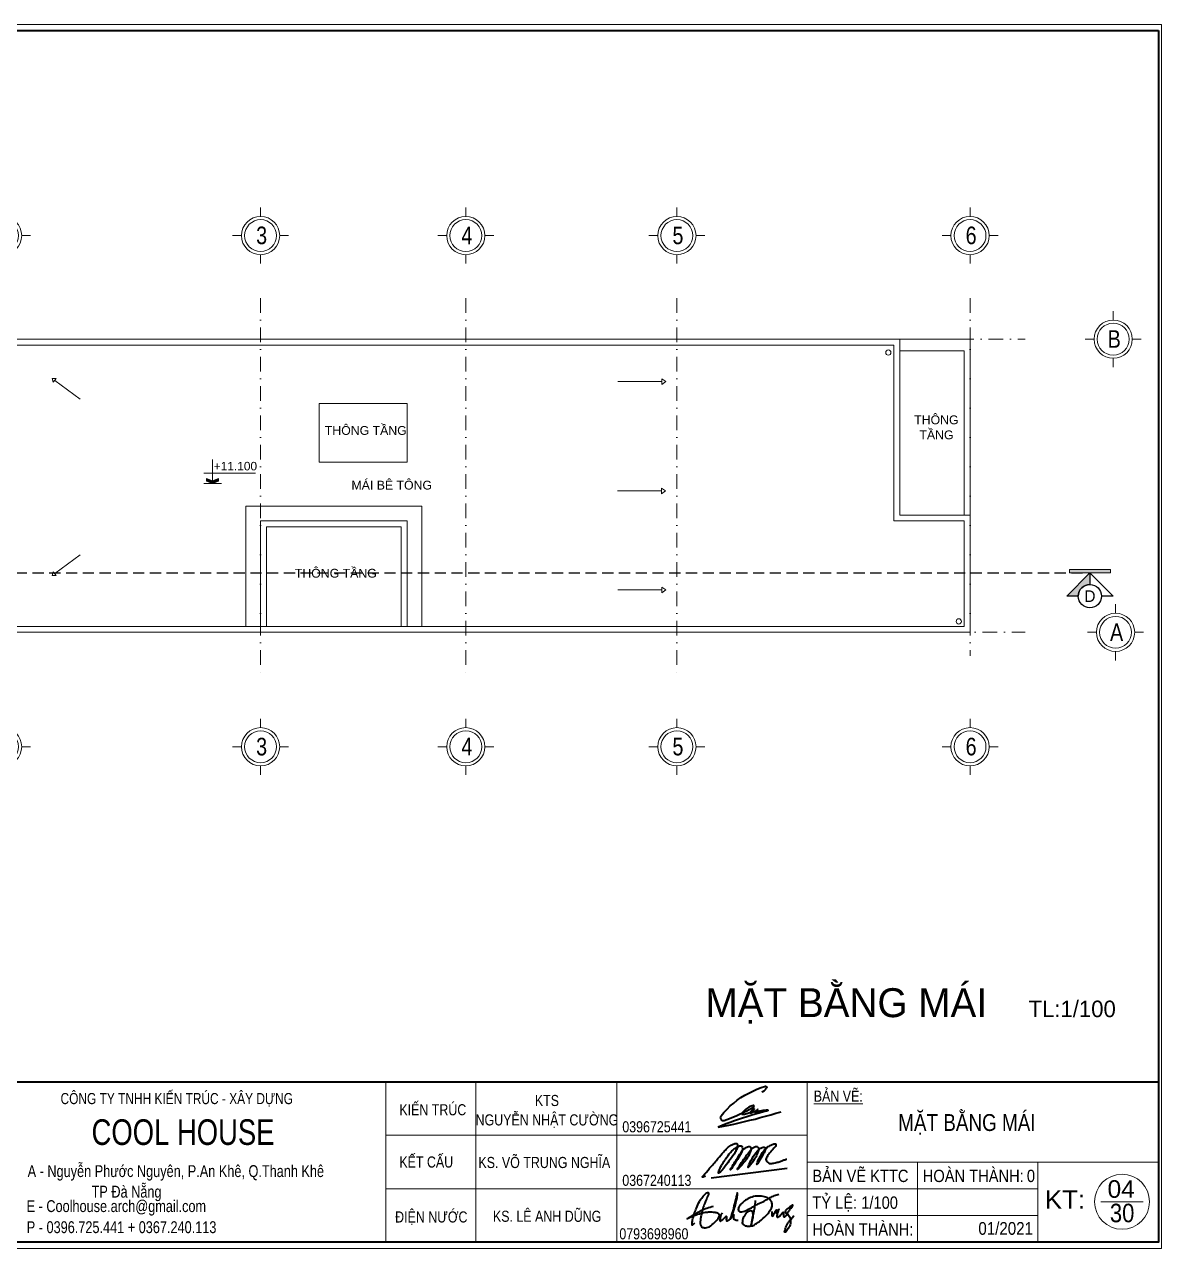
# Model space of a CAD drawing. Header units: inches. Extents: x 921646 to 2157952, y -92667 to 262089.
# Drawn here: x 2059943 to 2079335, y 189639 to 210517 of the extents above; entities that cross this region are included whole.
import ezdxf
from ezdxf.enums import TextEntityAlignment as Align

# ---------------------------------------------------------------- set-up
doc = ezdxf.new("R2010")
doc.units = ezdxf.units.IN
doc.header["$MEASUREMENT"] = 0
doc.linetypes.add('DASHDOT', pattern=[1, 0.5, -0.25, 0, -0.25])
doc.linetypes.add('DASHED2', pattern=[9.525, 6.35, -3.175])
doc.layers.get('0').update_dxf_attribs({"lineweight": 9})
doc.layers.get('DEFPOINTS').update_dxf_attribs({"lineweight": 9})
for name, color, linetype in [('02-TEXT', 7, 'Continuous'), ('08-HATCH', 130, 'Continuous'), ('ghichu', 150, 'Continuous')]:
    doc.layers.add(name, color=color, linetype=linetype)
for name, color, linetype, lineweight in [('04-TRUC', 40, 'DASHDOT', 9), ('09-DIMOUT', 251, 'Continuous', 9), ('13 TRICH DAN', 134, 'Continuous', 9), ('13-VATDUNG', 104, 'Continuous', 13), ('15 TEXT', 134, 'Continuous', 15), ('Cp Net Manh 0.15', 8, 'Continuous', 15), ('Cp Net Thep 0.40', 2, 'Continuous', 40), ('Cp Text 0.15', 3, 'Continuous', 15)]:
    doc.layers.add(name, color=color, linetype=linetype, lineweight=lineweight)
doc.styles.add('ARIAL', font='arial.ttf')
doc.styles.add('C', font='VHARIAL.TTF')
doc.styles.add('IN', font='VHARIAL.TTF')
doc.styles.add('Text', font='VKORIN.TTF')
doc.styles.add('VHELVEN', font='VHELVEN.TTF')
doc.styles.add('VnAvant', font='VNAVAN.TTF')
doc.styles.add('VNI-AVO bold', font='VAVOB.TTF')
doc.styles.add('VNI-HELVE', font='VHELVEB.TTF', dxfattribs={"width": 0.8})

# ---------------------------------------------------------------- blocks, each defined once
blk = doc.blocks.new('cao do')
at = {"layer": '15 TEXT'}
h = blk.add_hatch(color=256, dxfattribs=at)
h.dxf.hatch_style = 1
h.paths.add_polyline_path([(155, 47), (261, 90), (261, 42), (155, 0), (49, 42), (49, 90)])
for p, q in [((0, 181), (911, 181)), ((0, 0), (310, 0))]:
    blk.add_line(p, q, dxfattribs=at)
blk.add_lwpolyline([(155, 424), (155, 47)], dxfattribs=at)
blk.add_lwpolyline([(155, 47), (261, 90), (261, 42), (155, 0), (49, 42), (49, 90)], close=True, dxfattribs=at)
at = {"layer": '15 TEXT', "color": 3, "style": 'ARIAL'}
blk.add_attdef('%%P0,000', text='', height=150, dxfattribs=at).set_placement((558, 307), align=Align.MIDDLE_CENTER)
blk = doc.blocks.new('Khung Ht dep')
for p, q in [((17870, 4392), (17870, 1792)), ((19329, 4392), (19329, 1792)), ((21612, 4392), (21612, 1792)), ((24693, 4392), (24693, 1792)), ((17870, 3525), (24693, 3525)), ((24693, 3092), (30380, 3092)), ((17870, 2658), (24693, 2658))]:
    blk.add_line(p, q)
at = {"ltscale": 100}
blk.add_line((29447, 2449), (30135, 2449), dxfattribs=at)
blk.add_circle((29791, 2449), 445, dxfattribs=at)
at = {"layer": 'Cp Net Thep 0.40', "color": 106}
blk.add_line((3162, 4392), (30380, 4392), dxfattribs=at)
at = {"layer": 'Cp Net Thep 0.40'}
for p, q in [((23620, 4135), (23682, 4174)), ((23682, 4174), (23746, 4209)), ((23746, 4209), (23811, 4242)), ((23811, 4242), (23878, 4271)), ((23878, 4271), (23946, 4297)), ((23946, 4297), (24016, 4319)), ((23959, 4230), (23967, 4233)), ((23967, 4233), (23976, 4236)), ((23976, 4236), (23984, 4240)), ((23984, 4240), (23991, 4245)), ((23991, 4245), (23999, 4250)), ((23999, 4250), (24006, 4255)), ((24006, 4255), (24012, 4262)), ((24012, 4262), (24019, 4268)), ((24016, 4319), (24019, 4320)), ((24019, 4320), (24021, 4320)), ((24019, 4268), (24024, 4275)), ((24021, 4320), (24024, 4319)), ((24024, 4319), (24027, 4318)), ((24024, 4275), (24029, 4283)), ((24027, 4318), (24030, 4317)), ((24029, 4283), (24033, 4291)), ((24030, 4317), (24032, 4315)), ((24032, 4315), (24034, 4313)), ((24033, 4291), (24037, 4299)), ((24034, 4313), (24036, 4310)), ((24036, 4310), (24037, 4308)), ((24037, 4308), (24037, 4305)), ((24037, 4305), (24038, 4302)), ((24038, 4302), (24037, 4299)), ((23395, 3950), (23448, 4000)), ((23448, 4000), (23503, 4048)), ((23503, 4048), (23560, 4093)), ((23560, 4093), (23620, 4135)), ((23733, 3971), (23717, 3960)), ((23750, 3980), (23733, 3971)), ((23767, 3989), (23750, 3980)), ((23753, 3944), (23792, 3965)), ((23785, 3996), (23767, 3989)), ((23803, 4003), (23785, 3996)), ((23792, 3965), (23830, 3987)), ((23822, 4008), (23803, 4003)), ((23822, 4008), (23819, 4007)), ((23825, 4008), (23822, 4008)), ((23827, 4008), (23825, 4008)), ((23830, 4006), (23827, 4008)), ((23832, 4005), (23830, 4006)), ((23830, 3987), (23832, 3989)), ((23834, 4002), (23832, 4005)), ((23832, 3989), (23834, 3991)), ((23835, 4000), (23834, 4002)), ((23834, 3991), (23835, 3994)), ((23836, 3997), (23835, 4000)), ((23835, 3994), (23836, 3997)), ((23288, 3823), (23286, 3813)), ((23286, 3813), (23287, 3803)), ((23287, 3803), (23290, 3793)), ((23292, 3833), (23288, 3823)), ((23290, 3793), (23295, 3785)), ((23297, 3842), (23292, 3833)), ((23295, 3785), (23302, 3777)), ((23297, 3842), (23345, 3897)), ((23302, 3777), (23310, 3771)), ((23310, 3771), (23319, 3767)), ((23319, 3767), (23329, 3765)), ((23339, 3765), (23349, 3767)), ((23345, 3897), (23395, 3950)), ((23349, 3767), (23391, 3781)), ((23391, 3781), (23432, 3797)), ((23432, 3797), (23473, 3813)), ((23473, 3813), (23514, 3830)), ((23580, 3781), (23513, 3758)), ((23514, 3830), (23555, 3847)), ((23555, 3847), (23595, 3865)), ((23647, 3804), (23580, 3781)), ((23595, 3865), (23635, 3884)), ((23634, 3876), (23633, 3874)), ((23633, 3874), (23634, 3872)), ((23635, 3879), (23634, 3877)), ((23634, 3877), (23634, 3876)), ((23634, 3872), (23634, 3871)), ((23634, 3871), (23635, 3869)), ((23635, 3884), (23641, 3887)), ((23641, 3887), (23635, 3879)), ((23635, 3869), (23636, 3868)), ((23636, 3868), (23637, 3867)), ((23637, 3867), (23639, 3866)), ((23639, 3866), (23640, 3866)), ((23640, 3866), (23642, 3866)), ((23641, 3887), (23675, 3903)), ((23646, 3894), (23641, 3887)), ((23642, 3866), (23660, 3867)), ((23642, 3866), (23644, 3866)), ((23659, 3909), (23646, 3894)), ((23714, 3825), (23647, 3804)), ((23672, 3923), (23659, 3909)), ((23660, 3867), (23678, 3869)), ((23686, 3936), (23672, 3923)), ((23675, 3903), (23714, 3923)), ((23678, 3869), (23696, 3872)), ((23678, 3747), (23763, 3768)), ((23701, 3949), (23686, 3936)), ((23696, 3872), (23714, 3877)), ((23717, 3960), (23701, 3949)), ((23714, 3923), (23753, 3944)), ((23714, 3877), (23731, 3882)), ((23782, 3846), (23714, 3825)), ((23731, 3882), (23748, 3889)), ((23748, 3889), (23765, 3896)), ((23763, 3768), (23848, 3789)), ((23765, 3896), (23772, 3900)), ((23769, 3896), (23768, 3895)), ((23768, 3895), (23768, 3893)), ((23768, 3893), (23768, 3892)), ((23768, 3892), (23768, 3891)), ((23768, 3891), (23769, 3890)), ((23772, 3900), (23769, 3896)), ((23769, 3890), (23769, 3889)), ((23769, 3889), (23770, 3888)), ((23770, 3888), (23772, 3887)), ((23772, 3900), (23781, 3905)), ((23773, 3902), (23772, 3900)), ((23772, 3887), (23773, 3887)), ((23778, 3908), (23773, 3902)), ((23773, 3887), (23774, 3887)), ((23774, 3887), (23775, 3887)), ((23775, 3887), (23777, 3887)), ((23777, 3887), (23787, 3891)), ((23783, 3913), (23778, 3908)), ((23781, 3905), (23797, 3914)), ((23849, 3866), (23782, 3846)), ((23787, 3919), (23783, 3913)), ((23793, 3924), (23787, 3919)), ((23787, 3891), (23798, 3895)), ((23798, 3929), (23793, 3924)), ((23797, 3914), (23812, 3924)), ((23803, 3934), (23798, 3929)), ((23798, 3895), (23808, 3899)), ((23809, 3938), (23803, 3934)), ((23808, 3899), (23818, 3904)), ((23815, 3943), (23809, 3938)), ((23812, 3924), (23826, 3936)), ((23821, 3947), (23815, 3943)), ((23818, 3904), (23828, 3908)), ((23827, 3951), (23821, 3947)), ((23826, 3936), (23840, 3948)), ((23834, 3954), (23827, 3951)), ((23828, 3908), (23839, 3913)), ((23835, 3955), (23834, 3954)), ((23836, 3955), (23835, 3955)), ((23837, 3956), (23836, 3955)), ((23838, 3955), (23837, 3956)), ((23838, 3900), (23837, 3899)), ((23837, 3899), (23837, 3898)), ((23837, 3898), (23837, 3897)), ((23837, 3897), (23837, 3897)), ((23837, 3897), (23837, 3896)), ((23837, 3896), (23838, 3895)), ((23839, 3955), (23838, 3955)), ((23843, 3904), (23838, 3900)), ((23838, 3900), (23838, 3900)), ((23838, 3895), (23839, 3894)), ((23838, 3895), (23838, 3895)), ((23840, 3954), (23839, 3955)), ((23839, 3913), (23849, 3918)), ((23839, 3894), (23840, 3894)), ((23841, 3953), (23840, 3954)), ((23840, 3948), (23841, 3949)), ((23840, 3894), (23841, 3894)), ((23841, 3952), (23841, 3953)), ((23841, 3951), (23841, 3952)), ((23841, 3950), (23841, 3951)), ((23841, 3949), (23841, 3950)), ((23841, 3894), (23857, 3900)), ((23841, 3894), (23842, 3894)), ((23847, 3908), (23843, 3904)), ((23852, 3912), (23847, 3908)), ((23848, 3789), (23933, 3811)), ((23849, 3918), (23859, 3923)), ((23917, 3885), (23849, 3866)), ((23857, 3916), (23852, 3912)), ((23862, 3920), (23857, 3916)), ((23857, 3900), (23874, 3906)), ((23859, 3923), (23869, 3928)), ((23867, 3924), (23862, 3920)), ((23872, 3928), (23867, 3924)), ((23869, 3928), (23878, 3934)), ((23877, 3931), (23872, 3928)), ((23874, 3906), (23891, 3911)), ((23882, 3935), (23877, 3931)), ((23878, 3934), (23888, 3939)), ((23887, 3938), (23882, 3935)), ((23892, 3942), (23887, 3938)), ((23888, 3939), (23898, 3945)), ((23891, 3911), (23908, 3916)), ((23898, 3945), (23892, 3942)), ((23908, 3916), (23926, 3920)), ((23985, 3903), (23917, 3885)), ((23926, 3920), (23943, 3924)), ((23933, 3811), (24017, 3834)), ((23943, 3924), (23960, 3927)), ((23960, 3927), (23978, 3930)), ((23978, 3930), (23996, 3932)), ((24054, 3920), (23985, 3903)), ((23996, 3932), (24013, 3934)), ((24013, 3934), (24031, 3935)), ((24017, 3834), (24102, 3857)), ((24031, 3935), (24049, 3936)), ((24049, 3936), (24051, 3936)), ((24051, 3936), (24052, 3935)), ((24052, 3935), (24054, 3935)), ((24054, 3935), (24055, 3933)), ((24055, 3921), (24054, 3920)), ((24055, 3933), (24057, 3932)), ((24056, 3923), (24055, 3921)), ((24057, 3925), (24056, 3923)), ((24057, 3932), (24057, 3930)), ((24057, 3930), (24058, 3928)), ((24058, 3926), (24057, 3925)), ((24058, 3928), (24058, 3926)), ((24102, 3857), (24186, 3882)), ((24186, 3882), (24270, 3907)), ((23315, 3683), (23250, 3657)), ((23250, 3657), (23336, 3673)), ((23381, 3709), (23315, 3683)), ((23329, 3765), (23339, 3765)), ((23336, 3673), (23422, 3690)), ((23447, 3734), (23381, 3709)), ((23422, 3690), (23507, 3708)), ((23513, 3758), (23447, 3734)), ((23507, 3708), (23593, 3727)), ((23593, 3727), (23678, 3747)), ((23140, 2839), (24368, 2993))]:
    blk.add_line(p, q, dxfattribs=at)
at = {"layer": 'Cp Net Thep 0.40', "color": 106, "flags": 128}
blk.add_lwpolyline([(30380, 21415), (30380, 1792), (3162, 1792), (3162, 21415)], close=True, dxfattribs=at)
at = {"layer": 'Cp Net Thep 0.40'}
for points, knots in [([(23048, 2865), (23027, 2855), (22967, 2827), (23089, 2961), (23141, 3026), (23235, 3131), (23301, 3212), (23365, 3283), (23407, 3328), (23451, 3358), (23487, 3381), (23521, 3395), (23561, 3395), (23568, 3339), (23546, 3285), (23502, 3202), (23420, 3102), (23362, 3014), (23226, 2858), (23293, 3025), (23338, 3094), (23401, 3184), (23458, 3266), (23532, 3317), (23579, 3355), (23637, 3358), (23649, 3299), (23615, 3216), (23554, 3120), (23507, 3035), (23410, 2909), (23518, 3089), (23577, 3172), (23623, 3262), (23682, 3316), (23722, 3336), (23757, 3349), (23789, 3323), (23776, 3272), (23749, 3197), (23690, 3105), (23495, 2886), (23657, 3127), (23724, 3218), (23777, 3295), (23829, 3335), (23885, 3357), (23912, 3305), (23897, 3260), (23876, 3200), (23828, 3122), (23678, 2900), (23820, 3214), (23906, 3293), (23963, 3333), (24034, 3335), (23994, 3240), (23959, 3185), (23849, 2992), (23925, 3183), (23976, 3254), (24039, 3333), (24101, 3366), (24142, 3383), (24187, 3393), (24190, 3353), (24150, 3318), (24111, 3267), (24064, 3217), (24041, 3171), (24013, 3123), (24050, 3090), (24084, 3061), (24143, 3072), (24204, 3086), (24264, 3106), (24315, 3128), (24348, 3136), (24364, 3141)], [0, 0, 0, 0, 51.710473, 147.461102, 304.551356, 404.767039, 546.940695, 624.788455, 689.478259, 731.080875, 784.561777, 815.459374, 843.390665, 888.114665, 947.720955, 1025.419846, 1169.483132, 1311.324045, 1427.165376, 1532.24979, 1636.747447, 1723.463988, 1850.957465, 1937.328975, 1988.752564, 2035.817621, 2074.578669, 2138.526707, 2310.868321, 2393.623073, 2474.71882, 2623.349347, 2707.399684, 2840.695322, 2906.201923, 2943.287014, 2977.221315, 3009.00854, 3044.265978, 3119.745514, 3247.13431, 3428.959357, 3621.362754, 3725.903667, 3830.193707, 3882.172824, 3930.050327, 3980.285684, 4014.172464, 4073.273477, 4165.999081, 4325.177942, 4566.136162, 4687.47574, 4728.64301, 4781.585804, 4834.609694, 4950.479045, 5086.399486, 5189.656801, 5331.497266, 5415.50268, 5481.733535, 5534.311929, 5562.397061, 5589.820556, 5622.057586, 5719.025691, 5783.787922, 5823.887591, 5879.16188, 5920.709372, 5954.25218, 6012.052625, 6082.250546, 6148.662441, 6199.929772, 6249.335308, 6249.335308, 6249.335308, 6249.335308]), ([(22867, 2100), (22864, 2097), (22858, 2090), (22847, 2081), (22839, 2075), (22827, 2069), (22829, 2088), (22829, 2106), (22833, 2132), (22838, 2164), (22853, 2205), (22868, 2269), (22905, 2354), (22938, 2448), (22993, 2518), (23032, 2569), (23062, 2593), (23087, 2604), (23098, 2587), (23086, 2543), (23057, 2485), (23023, 2402), (22993, 2317), (22978, 2236), (22962, 2172), (22963, 2126), (22957, 2089), (22970, 2064), (22977, 2039), (23005, 2035), (23033, 2026), (23069, 2031), (23134, 2049), (23191, 2119), (23259, 2174), (23273, 2227), (23264, 2262), (23221, 2268), (23168, 2282), (23096, 2278), (23019, 2274), (22922, 2245), (22868, 2227), (22721, 2158), (22812, 2211), (22876, 2258), (22984, 2308), (23068, 2353), (23137, 2368), (23173, 2375)], [0, 0, 0, 0, 13.195619, 28.067532, 40.387153, 47.476101, 58.9671, 78.072193, 111.927883, 133.823251, 175.228045, 243.170918, 332.158683, 452.221605, 537.075219, 601.082379, 639.224936, 658.085394, 668.241482, 690.301471, 787.641594, 866.303336, 957.879981, 1058.626494, 1113.601905, 1154.367944, 1197.553444, 1218.470011, 1241.195908, 1268.27687, 1293.377523, 1329.913768, 1376.025481, 1492.001749, 1592.984356, 1625.868514, 1653.4531, 1687.775156, 1742.133602, 1823.505494, 1897.55924, 1978.965745, 2101.574383, 2188.932234, 2200.956226, 2378.325866, 2453.964839, 2553.606175, 2663.097111, 2663.097111, 2663.097111, 2663.097111]), ([(23318, 2270), (23312, 2263), (23294, 2241), (23284, 2203), (23279, 2167), (23277, 2149), (23281, 2133), (23296, 2142), (23310, 2150), (23328, 2162), (23346, 2182), (23363, 2193), (23384, 2226), (23383, 2190), (23384, 2173), (23382, 2153), (23387, 2140), (23402, 2140), (23417, 2153), (23444, 2168), (23480, 2238), (23514, 2330), (23543, 2455), (23561, 2511), (23566, 2613), (23546, 2546), (23539, 2496), (23507, 2400), (23493, 2310), (23464, 2230), (23453, 2195), (23450, 2166), (23466, 2198), (23477, 2210), (23486, 2229), (23507, 2244), (23500, 2220), (23499, 2205), (23499, 2187), (23497, 2166), (23524, 2165), (23543, 2149), (23563, 2149), (23573, 2149)], [0, 0, 0, 0, 26.407278, 83.542263, 114.557292, 134.094803, 142.102859, 153.635787, 172.54052, 194.993385, 219.064193, 248.1547, 270.915111, 288.901392, 318.971016, 336.948775, 345.260726, 356.167164, 375.249038, 405.052406, 444.709346, 604.36234, 713.243198, 797.769891, 850.740331, 877.165884, 947.835109, 1033.18455, 1164.79583, 1225.648147, 1282.282785, 1284.827302, 1303.35697, 1333.459371, 1357.161168, 1370.367698, 1383.615977, 1406.029269, 1424.40626, 1439.160992, 1459.190605, 1487.209139, 1516.083468, 1516.083468, 1516.083468, 1516.083468]), ([(23849, 2468), (23848, 2450), (23846, 2407), (23834, 2311), (23813, 2221), (23790, 2129), (23790, 2102), (23779, 2066), (23796, 2089), (23797, 2116), (23811, 2165), (23821, 2217), (23816, 2260), (23808, 2296), (23773, 2305), (23740, 2290), (23708, 2271), (23685, 2239), (23666, 2207), (23647, 2169), (23642, 2131), (23641, 2089), (23672, 2065), (23714, 2055), (23764, 2055), (23824, 2060), (23872, 2101), (23939, 2137), (23995, 2199), (24064, 2256), (24094, 2318), (24131, 2370), (24129, 2425), (24098, 2479), (24041, 2526), (23950, 2540), (23849, 2547), (23756, 2509), (23674, 2467), (23619, 2409), (23577, 2360), (23572, 2282), (23671, 2285), (23744, 2327), (23825, 2373), (23906, 2422), (23990, 2450), (24061, 2499), (24127, 2535), (24185, 2560), (24221, 2571), (24232, 2574)], [0, 0, 0, 0, 56.382115, 126.371781, 290.429567, 345.042978, 388.331159, 402.812357, 412.95854, 446.446507, 498.45499, 556.956879, 605.198074, 631.136176, 658.44799, 699.558755, 736.098491, 770.286992, 814.997954, 849.236833, 896.182136, 930.171878, 966.094488, 1003.277065, 1060.292638, 1114.454223, 1179.656623, 1242.127489, 1341.032841, 1427.878598, 1508.614689, 1546.863637, 1614.569899, 1659.230534, 1732.047856, 1825.694893, 1931.818664, 2030.794185, 2122.24595, 2205.45075, 2267.989042, 2319.690373, 2390.946317, 2490.466257, 2591.541033, 2666.186819, 2775.547166, 2850.773912, 2924.987818, 3002.149058, 3037.826421, 3037.826421, 3037.826421, 3037.826421]), ([(24118, 2293), (24118, 2278), (24118, 2256), (24119, 2204), (24154, 2243), (24167, 2275), (24181, 2302), (24213, 2330), (24174, 2280), (24204, 2261), (24217, 2289), (24227, 2301), (24241, 2332), (24225, 2311), (24221, 2295), (24210, 2270), (24206, 2241), (24200, 2218), (24208, 2192), (24233, 2209), (24261, 2227), (24281, 2251), (24310, 2289), (24304, 2248), (24309, 2230), (24308, 2204), (24330, 2202), (24346, 2219), (24364, 2244), (24386, 2279), (24409, 2317), (24435, 2351), (24452, 2369), (24463, 2400), (24426, 2377), (24404, 2361), (24373, 2334), (24348, 2318), (24337, 2296), (24338, 2272), (24359, 2260), (24382, 2246), (24403, 2218), (24419, 2178), (24427, 2136), (24422, 2093), (24409, 2054), (24388, 2017), (24359, 1988), (24349, 1958), (24321, 1956), (24333, 1989), (24339, 2018), (24355, 2062), (24380, 2104), (24409, 2138), (24442, 2178), (24461, 2206), (24475, 2226)], [0, 0, 0, 0, 50.939403, 76.354963, 108.065557, 148.865754, 195.223711, 204.727523, 250.89264, 261.806989, 290.897027, 311.535171, 331.987888, 343.220508, 366.940765, 390.794433, 420.92424, 452.558432, 468.406064, 479.882438, 525.579601, 572.000511, 593.932623, 619.737879, 646.259923, 665.383245, 681.327226, 699.021732, 732.034368, 776.102594, 821.727815, 865.557545, 897.588151, 913.164859, 930.334687, 984.118384, 1021.783966, 1048.983309, 1069.640366, 1094.648763, 1110.765692, 1136.712801, 1176.107308, 1212.717527, 1267.039898, 1302.177495, 1339.941354, 1390.949997, 1427.119215, 1464.273112, 1473.856247, 1496.44566, 1534.430774, 1579.520005, 1629.757525, 1682.283947, 1712.727011, 1785.309544, 1785.309544, 1785.309544, 1785.309544])]:
    blk.add_open_spline(points, degree=3, knots=knots, dxfattribs=at)
at = {"layer": 'Cp Text 0.15', "color": 7}
for p, q in [((26480, 1792), (26480, 3092)), ((28430, 3092), (28430, 1792)), ((24693, 2659), (28430, 2659)), ((24693, 2226), (28430, 2226))]:
    blk.add_line(p, q, dxfattribs=at)
at = {"layer": 'DEFPOINTS', "ltscale": 100}
blk.add_lwpolyline([(30430, 1692), (30430, 21515), (1912, 21515), (1912, 1692)], close=True, dxfattribs=at)
at = {"ltscale": 100, "style": 'IN', "width": 0.85}
blk.add_text('30', height=300, dxfattribs=at).set_placement((29991, 2117, -32416), align=Align.RIGHT)
at = {"layer": 'Cp Text 0.15', "color": 8, "style": 'Text', "width": 0.8}
for s, height, p in [('COÂNG TY TNHH KIEÁN TRUÙC - XAÂY DÖÏNG', 180.23, (12602, 4030)), ('COOL HOUSE', 415.3, (13104, 3369)), ('A - Nguyeãn Phöôùc Nguyeân, P.An Kheâ, Q.Thanh Kheâ', 192.25, (12069, 2849)), ('TP Ñaø Naüng', 192.25, (13105, 2516)), ('E - Coolhouse.arch@gmail.com', 192.25, (12052, 2282)), ('P - 0396.725.441 + 0367.240.113', 192.25, (12055, 1941))]:
    blk.add_text(s, height=height, dxfattribs=at).set_placement(p)
at = {"layer": 'Cp Text 0.15', "color": 7, "ltscale": 100, "style": 'IN', "width": 0.8}
for s, p in [('kts', (20478, 3999)), ('NGUYÔN NHËT C¦êNG', (20478, 3685)), ('0396725441', (22258, 3573)), ('ks. Vâ TRUNG NGHÜA', (20436, 2995)), ('0367240113', (22258, 2706)), ('ks. L£ ANH DòNG', (20481, 2124)), ('0793698960', (22210, 1840))]:
    blk.add_text(s, height=180, dxfattribs=at).set_placement(p, align=Align.CENTER)
at = {"layer": 'Cp Text 0.15', "color": 7, "ltscale": 100, "style": 'IN'}
for s, height, width, p in [('%%ub¶n vÏ:', 180, 0.8, (24799, 4069)), ('KIÕN TRóC', 180, 0.8, (18088, 3849)), ('KÕT CÊU', 180, 0.8, (18088, 3003)), ('b¶n vÏ KTTC', 200, 0.85, (24776, 2768)), ('HOµN THµNH:', 200, 0.85, (26564, 2768)), ('tû lÖ: 1/100', 200, 0.85, (24776, 2335)), ('§IÖN N¦íC', 180, 0.8, (18020, 2113)), ('hoµn thµnh:', 200, 0.85, (24776, 1902))]:
    blk.add_text(s, height=height, dxfattribs=dict(at, width=width)).set_placement(p)
at = {"layer": 'Cp Text 0.15', "color": 7, "ltscale": 100, "style": 'IN', "width": 0.85}
for s, height, p in [('0', 200, (28382, 2768)), ('01/2021', 206.1, (28349, 1914))]:
    blk.add_text(s, height=height, dxfattribs=at).set_placement(p, align=Align.RIGHT)
at = {"layer": 'Cp Text 0.15', "color": 7, "ltscale": 100, "style": 'IN'}
blk.add_text('Kt:', height=300, dxfattribs=at).set_placement((28868, 2335), align=Align.CENTER)
blk = doc.blocks.new('A$C788F0ACE')
at = {"layer": 'Cp Net Manh 0.15', "linetype": 'Continuous'}
for p, q in [((0, 300), (0, 440)), ((-300, 0), (-440, 0)), ((300, 0), (440, 0)), ((0, -300), (0, -440))]:
    blk.add_line(p, q, dxfattribs=at)
for radius in [300, 250]:
    blk.add_circle((0, 0), radius, dxfattribs=at)
at = {"layer": 'Cp Text 0.15', "color": 7, "linetype": 'Continuous', "style": 'VHELVEN'}
blk.add_attdef('TRUC', text='', height=280, dxfattribs=at).set_placement((94, 1), align=Align.MIDDLE_CENTER)
blk = doc.blocks.new('dim')
at = {"layer": 'Cp Text 0.15'}
ref = blk.add_blockref('A$C788F0ACE', (1954978.4, 205712.9), dxfattribs=dict(at, xscale=1.086778053933425, yscale=1.086778053933425, zscale=1.086778053933425, rotation=180))
ref.add_attrib('TRUC', '2', dxfattribs={"layer": '0', "color": 3, "height": 300, "style": 'VNI-HELVE', "width": 0.8}).set_placement((1954996.2, 205716.2), align=Align.MIDDLE_CENTER)
ref = blk.add_blockref('A$C788F0ACE', (1959378.4, 205712.9), dxfattribs=dict(at, xscale=1.086778053933425, yscale=1.086778053933425, zscale=1.086778053933425, rotation=180))
ref.add_attrib('TRUC', '3', dxfattribs={"layer": '0', "color": 3, "height": 300, "style": 'VNI-HELVE', "width": 0.8}).set_placement((1959396.2, 205716.2), align=Align.MIDDLE_CENTER)
ref = blk.add_blockref('A$C788F0ACE', (1962878.4, 205712.9), dxfattribs=dict(at, xscale=1.086778053933425, yscale=1.086778053933425, zscale=1.086778053933425, rotation=180))
ref.add_attrib('TRUC', '4', dxfattribs={"layer": '0', "color": 3, "height": 300, "style": 'VNI-HELVE', "width": 0.8}).set_placement((1962896.2, 205716.2), align=Align.MIDDLE_CENTER)
ref = blk.add_blockref('A$C788F0ACE', (1966478.4, 205712.9), dxfattribs=dict(at, xscale=1.086778053933425, yscale=1.086778053933425, zscale=1.086778053933425, rotation=180))
ref.add_attrib('TRUC', '5', dxfattribs={"layer": '0', "color": 3, "height": 300, "style": 'VNI-HELVE', "width": 0.8}).set_placement((1966496.2, 205716.2), align=Align.MIDDLE_CENTER)
ref = blk.add_blockref('A$C788F0ACE', (1971478.4, 205712.9), dxfattribs=dict(at, xscale=1.086778053933425, yscale=1.086778053933425, zscale=1.086778053933425, rotation=180))
ref.add_attrib('TRUC', '6', dxfattribs={"layer": '0', "color": 3, "height": 300, "style": 'VNI-HELVE', "width": 0.8}).set_placement((1971496.2, 205716.2), align=Align.MIDDLE_CENTER)
ref = blk.add_blockref('A$C788F0ACE', (1973919.8, 203946), dxfattribs=dict(at, xscale=1.086778053933425, yscale=1.086778053933425, zscale=1.086778053933425, rotation=180))
ref.add_attrib('TRUC', 'B', dxfattribs={"layer": '0', "color": 3, "height": 300, "style": 'VNI-HELVE', "width": 0.8}).set_placement((1973937.6, 203949.4), align=Align.MIDDLE_CENTER)
ref = blk.add_blockref('A$C788F0ACE', (1973959.8, 198946), dxfattribs=dict(at, xscale=1.086778053933425, yscale=1.086778053933425, zscale=1.086778053933425, rotation=180))
ref.add_attrib('TRUC', 'A', dxfattribs={"layer": '0', "color": 3, "height": 300, "style": 'VNI-HELVE', "width": 0.8}).set_placement((1973977.6, 198949.4), align=Align.MIDDLE_CENTER)
ref = blk.add_blockref('A$C788F0ACE', (1954978.4, 196993.8), dxfattribs=dict(at, xscale=1.086778053933425, yscale=1.086778053933425, zscale=1.086778053933425, rotation=180))
ref.add_attrib('TRUC', '2', dxfattribs={"layer": '0', "color": 3, "height": 300, "style": 'VNI-HELVE', "width": 0.8}).set_placement((1954996.2, 196997.1), align=Align.MIDDLE_CENTER)
ref = blk.add_blockref('A$C788F0ACE', (1959378.4, 196993.8), dxfattribs=dict(at, xscale=1.086778053933425, yscale=1.086778053933425, zscale=1.086778053933425, rotation=180))
ref.add_attrib('TRUC', '3', dxfattribs={"layer": '0', "color": 3, "height": 300, "style": 'VNI-HELVE', "width": 0.8}).set_placement((1959396.2, 196997.1), align=Align.MIDDLE_CENTER)
ref = blk.add_blockref('A$C788F0ACE', (1962878.4, 196993.8), dxfattribs=dict(at, xscale=1.086778053933425, yscale=1.086778053933425, zscale=1.086778053933425, rotation=180))
ref.add_attrib('TRUC', '4', dxfattribs={"layer": '0', "color": 3, "height": 300, "style": 'VNI-HELVE', "width": 0.8}).set_placement((1962896.2, 196997.1), align=Align.MIDDLE_CENTER)
ref = blk.add_blockref('A$C788F0ACE', (1966478.4, 196993.8), dxfattribs=dict(at, xscale=1.086778053933425, yscale=1.086778053933425, zscale=1.086778053933425, rotation=180))
ref.add_attrib('TRUC', '5', dxfattribs={"layer": '0', "color": 3, "height": 300, "style": 'VNI-HELVE', "width": 0.8}).set_placement((1966496.2, 196997.1), align=Align.MIDDLE_CENTER)
ref = blk.add_blockref('A$C788F0ACE', (1971478.4, 196993.8), dxfattribs=dict(at, xscale=1.086778053933425, yscale=1.086778053933425, zscale=1.086778053933425, rotation=180))
ref.add_attrib('TRUC', '6', dxfattribs={"layer": '0', "color": 3, "height": 300, "style": 'VNI-HELVE', "width": 0.8}).set_placement((1971496.2, 196997.1), align=Align.MIDDLE_CENTER)

msp = doc.modelspace()

# ---------------------------------------------------------------- hatches: boundary and pattern name
at = {"layer": '13-VATDUNG'}
h = msp.add_hatch(color=256, dxfattribs=at)
h.dxf.hatch_style = 1
h.paths.add_polyline_path([(2078463.9, 201161.9), (2078463.9, 201218.3), (2077763.9, 201218.3), (2077763.9, 201161.9)])
at = {"layer": 'ghichu'}
h = msp.add_hatch(color=7, dxfattribs=at)
edge = h.paths.add_edge_path()
edge.add_line((2077915.9, 200765.9), (2077717.9, 200765.9))
edge.add_line((2077717.9, 200765.9), (2078113.9, 201161.9))
edge.add_line((2078113.9, 201161.9), (2078113.9, 200963.9))
edge.add_ellipse((2078113.9, 200765.9), major_axis=(0.2, 198), ratio=1, start_angle=0.04514, end_angle=90.04514)

# ---------------------------------------------------------------- linework, layer by layer
at = {"layer": '04-TRUC', "ltscale": 500}
for p, q in [((2063970.1, 205847.6), (2063970.1, 199462.9)), ((2067470.1, 205847.6), (2067470.1, 199444.5)), ((2071070.1, 205847.6), (2071070.1, 199411.8)), ((2076070.1, 205847.6), (2076070.1, 199747.2)), ((2076070.1, 205847.6), (2076070.1, 199747.2)), ((2053379.4, 205149.1), (2077012.6, 205149.1)), ((2053278.7, 200149.1), (2077012.6, 200149.1))]:
    msp.add_line(p, q, dxfattribs=at)
at = {"layer": '08-HATCH', "linetype": 'DASHED2', "ltscale": 30}
msp.add_line((2051508.5, 201161.9), (2078113.9, 201161.9), dxfattribs=at)
at = {"layer": '09-DIMOUT'}
for p, q in [((2059670.1, 205049.1), (2074770.1, 205049.1)), ((2074770.1, 205049.1), (2074770.1, 202049.1)), ((2074870.1, 205149.1), (2076070.1, 205149.1)), ((2076070.1, 205149.1), (2076070.1, 202149.1)), ((2075970.1, 204949.1), (2074870.1, 204949.1)), ((2075970.1, 204949.1), (2075970.1, 202149.1)), ((2076070.1, 204949.1), (2076070.1, 202149.1)), ((2060413.8, 204477.5), (2060434.8, 204413.2)), ((2060413.8, 204477.5), (2060481.4, 204476.7)), ((2060434.8, 204413.2), (2060481.4, 204476.7)), ((2060458.1, 204445), (2060891.5, 204126.5)), ((2070060.4, 204424.7), (2070811.4, 204424.7)), ((2070883.1, 204424.7), (2070811.4, 204472.5)), ((2070811.4, 204472.5), (2070811.4, 204377)), ((2070883.1, 204424.7), (2070811.4, 204377)), ((2070055, 202560.5), (2070806, 202560.5)), ((2070877.7, 202560.5), (2070806, 202608.3)), ((2070806, 202608.3), (2070806, 202512.8)), ((2070877.7, 202560.5), (2070806, 202512.8)), ((2063720.1, 202299.1), (2066720.1, 202299.1)), ((2063720.1, 202299.1), (2063720.1, 200249.1)), ((2066720.1, 202299.1), (2066720.1, 200249.1)), ((2063970.1, 202049.1), (2066470.1, 202049.1)), ((2063970.1, 202049.1), (2063970.1, 200249.1)), ((2064070.1, 201949.1), (2064070.1, 200249.1)), ((2064070.1, 201949.1), (2066370.1, 201949.1)), ((2066370.1, 201949.1), (2066370.1, 200249.1)), ((2066470.1, 202049.1), (2066470.1, 200249.1)), ((2074770.1, 202049.1), (2075970.1, 202049.1)), ((2075970.1, 202049.1), (2075970.1, 200249.1)), ((2060458.1, 201149.9), (2060891.5, 201468.3)), ((2060413.8, 201117.3), (2060434.8, 201181.6)), ((2060413.8, 201117.3), (2060481.4, 201118.1)), ((2060434.8, 201181.6), (2060481.4, 201118.1)), ((2070060.4, 200872.2), (2070811.4, 200872.2)), ((2070883.1, 200872.2), (2070811.4, 200919.9)), ((2070811.4, 200919.9), (2070811.4, 200824.4)), ((2070883.1, 200872.2), (2070811.4, 200824.4)), ((2075970.1, 200249.1), (2059670.1, 200249.1))]:
    msp.add_line(p, q, dxfattribs=at)
msp.add_lwpolyline([(2074870.1, 205149.1), (2074870.1, 202149.1), (2076070.1, 202149.1), (2076070.1, 200149.1), (2054570.1, 200149.1), (2054570.1, 205149.1), (2074870.1, 205149.1)], dxfattribs=at)
msp.add_lwpolyline([(2064970.1, 204049.1), (2066470.1, 204049.1), (2066470.1, 203049.1), (2064970.1, 203049.1)], close=True, dxfattribs=at)
for centre in [(2074676.4, 204921.2), (2075877.9, 200335.4)]:
    msp.add_circle(centre, 45, dxfattribs=at)
at = {"layer": '13-VATDUNG'}
msp.add_lwpolyline([(2077763.9, 201161.9), (2078463.9, 201161.9), (2078463.9, 201218.3), (2077763.9, 201218.3)], close=True, dxfattribs=at)
at = {"layer": 'ghichu', "color": 150}
for p, q in [((2077717.9, 200765.9), (2078113.9, 201161.9)), ((2078113.9, 201161.9), (2078113.9, 200963.9)), ((2078113.9, 201161.9), (2078509.9, 200765.9)), ((2077915.9, 200765.9), (2077717.9, 200765.9)), ((2078509.9, 200765.9), (2078311.9, 200765.9))]:
    msp.add_line(p, q, dxfattribs=at)
for major_axis, start_param, end_param in [((0.1, 198), -1.5703229, 4.7128624), ((0.2, 198), 0.0007879, 1.5715842)]:
    msp.add_ellipse((2078113.9, 200765.9), major_axis=major_axis, ratio=1, start_param=start_param, end_param=end_param, dxfattribs=at)

# ---------------------------------------------------------------- block references
at = {"layer": '09-DIMOUT'}
msp.add_blockref('dim', (104591.7, 1203.1), dxfattribs=at)
at = {"layer": '15 TEXT', "xscale": 0.9671879849873873, "yscale": 0.9671879849873873, "zscale": 0.9671879849873873}
msp.add_blockref('cao do', (2063001.3, 202686.6), dxfattribs=at).add_auto_attribs({'%%P0,000': '+11.100'})
at = {"layer": 'Cp Net Manh 0.15', "xscale": 1.05319564237593, "yscale": 1.05319564237593, "zscale": 1.05319564237593}
msp.add_blockref('Khung Ht dep', (2047286.2, 187857.4), dxfattribs=at)

# ---------------------------------------------------------------- texts
at = {"layer": '02-TEXT', "style": 'C'}
for s, height, p in [('TH¤NG', 150, (2075495.7, 203698.2)), ('TH¤NG TÇNG', 150, (2065764.2, 203517)), ('TÇNG', 150, (2075497.5, 203441.9)), ('m¸i bª t«ng', 150, (2066207, 202584.3)), ('TH¤NG TÇNG', 150, (2065253.1, 201081.7)), ('04', 300, (2078647.7, 190504))]:
    msp.add_text(s, height=height, dxfattribs=at).set_placement(p, align=Align.CENTER)
at = {"layer": '02-TEXT', "insert": (2071557.6, 194078.7), "char_height": 704.934, "width": 26424.559, "attachment_point": 1, "style": 'VNI-AVO bold'}
msp.add_mtext('{\\H0.7x;MAËT BAÈNG MAÙI }  {\\H0.4x;TL:1/100}', dxfattribs=at)
at = {"layer": '13 TRICH DAN', "insert": (2076015.9, 191931.9), "char_height": 288, "attachment_point": 2, "style": 'IN'}
msp.add_mtext('{\\fArial|b0|i0|c0|p34;\\W0.8;MẶT BẰNG MÁI}', dxfattribs=at)
at = {"layer": 'ghichu', "style": 'VnAvant'}
msp.add_text('D', height=198, dxfattribs=at).set_placement((2078113.9, 200765.9), align=Align.MIDDLE_CENTER)

doc.saveas('drawing.dxf')
